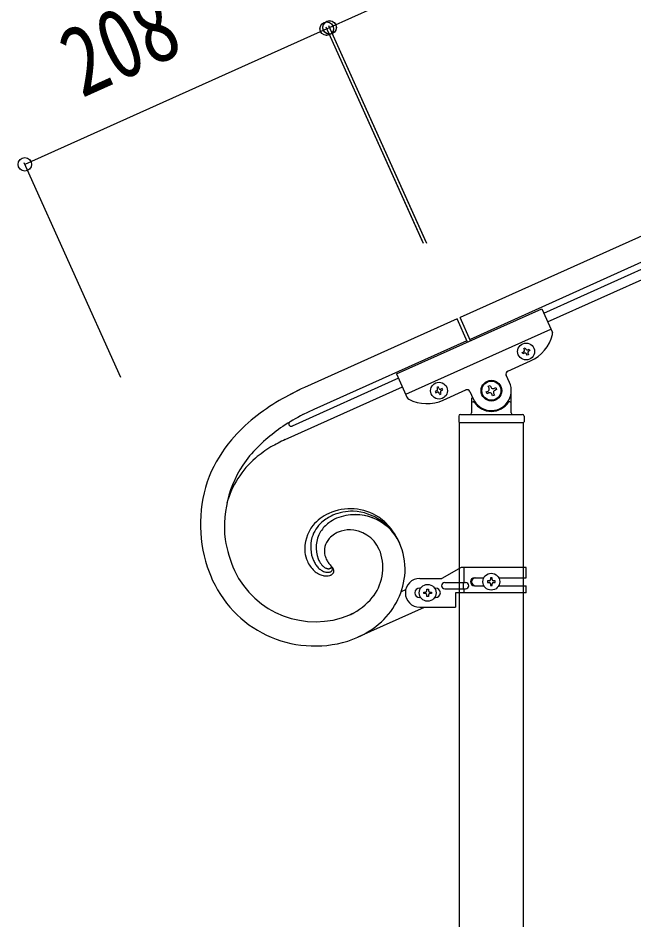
# Model space of a CAD drawing. Units: millimetres, scale not verified. Extents: x -4015 to 4015, y -2862 to 2860.
# Drawn here: x 282 to 669, y -1573 to -1006 of the extents above; entities that cross this region are included whole.
import ezdxf
from ezdxf.enums import TextEntityAlignment as Align

# ---------------------------------------------------------------- set-up
doc = ezdxf.new("R2010")
doc.units = ezdxf.units.MM
doc.header["$LTSCALE"] = 10
doc.layers.add('0-3_YKK_A1', color=4, linetype='Continuous')
doc.layers.add('0-4_YKK_D', color=6, linetype='Continuous')
doc.styles.add('ＭＳ ゴシック', font='')
doc.styles.get('ＭＳ ゴシック').set_extended_font_data('MS Gothic')

msp = doc.modelspace()

# ---------------------------------------------------------------- linework, layer by layer
at = {"layer": '0-3_YKK_A1'}
for p, q in [((1409.37, -811.75), (560.11, -1193.96)), ((1415.52, -825.43), (566.26, -1207.64)), ((612.59, -1191.17), (1321.38, -872.18)), ((615.05, -1196.65), (1323.85, -877.65)), ((520.14, -1229.42), (611.33, -1188.38)), ((611.33, -1188.38), (618.03, -1203.26)), ((558.23, -1194.73), (462.22, -1237.88)), ((564.79, -1209.32), (558.23, -1194.73)), ((566.65, -1208.48), (560.11, -1193.96)), ((525.88, -1242.18), (617.08, -1201.14)), ((600.39, -1216.31), (599.51, -1216.7)), ((602.62, -1214.25), (603.5, -1213.85)), ((590.04, -1227.57), (604.17, -1221.2)), ((520.14, -1229.42), (526.84, -1244.3)), ((591.09, -1234.77), (589.03, -1230.21)), ((521.31, -1232.14), (454.49, -1262.17)), ((450.16, -1270.63), (523.75, -1237.56)), ((545.28, -1240.05), (544.4, -1240.45)), ((548.3, -1239.75), (549.18, -1239.35)), ((549.46, -1245.83), (563.59, -1239.47)), ((566.24, -1240.47), (568.29, -1245.03)), ((578.15, -1241.31), (576.95, -1241.86)), ((581.22, -1238.49), (582.43, -1237.94)), ((592.19, -1253.9), (592.19, -1239.9)), ((567.19, -1244.45), (567.19, -1253.9)), ((568.19, -1246.9), (568.46, -1246.9)), ((591.19, -1246.9), (590.91, -1246.9)), ((461.32, -1254.95), (468.37, -1251.56)), ((559.19, -1255.9), (559.19, -1259.4)), ((560.19, -1254.9), (599.19, -1254.9)), ((600.19, -1255.9), (600.19, -1259.4)), ((452.89, -1259.68), (452.92, -1259.65)), ((453, -1259.59), (453.12, -1259.51)), ((559.44, -1259.9), (559.44, -1842.92)), ((559.44, -1259.9), (599.94, -1259.9)), ((559.69, -1259.9), (599.69, -1259.9)), ((599.94, -1843.71), (599.94, -1259.9)), ((470.93, -1345.65), (471.34, -1346.62)), ((470.93, -1345.65), (471.34, -1346.62)), ((479.5, -1350.67), (479.31, -1350.46)), ((560.76, -1350.99), (548.64, -1357.99)), ((601.64, -1350.99), (560.76, -1350.99)), ((562.67, -1360.49), (562.67, -1350.99)), ((601.64, -1357.49), (601.64, -1350.99)), ((534.64, -1357.99), (548.64, -1357.99)), ((550.44, -1360.49), (563.52, -1360.49)), ((562.11, -1364.49), (562.11, -1360.49)), ((569.05, -1357.49), (574.97, -1357.49)), ((578.2, -1359.5), (577.24, -1359.5)), ((581.08, -1360.46), (582.04, -1360.46)), ((584.31, -1357.49), (601.64, -1357.49)), ((523.19, -1366.15), (525.99, -1364.89)), ((535.27, -1363.99), (534.64, -1363.99)), ((544.01, -1363.99), (544.64, -1363.99)), ((550.44, -1364.49), (563.52, -1364.49)), ((562.67, -1366.99), (562.67, -1364.49)), ((569.05, -1362.49), (574.96, -1362.49)), ((584.31, -1362.49), (601.64, -1362.49)), ((601.64, -1366.99), (601.64, -1362.49)), ((535.27, -1369.99), (534.64, -1369.99)), ((538.2, -1367.47), (537.24, -1367.47)), ((541.08, -1366.51), (542.04, -1366.51)), ((544.01, -1369.99), (544.64, -1369.99)), ((557.14, -1366.99), (557.14, -1375.99)), ((601.64, -1366.99), (557.14, -1366.99)), ((537.51, -1376.17), (495.75, -1394.93)), ((534.64, -1375.99), (557.14, -1375.99)), ((492.43, -1380.05), (490.79, -1380.83)), ((492.74, -1396.2), (495.75, -1394.93)), ((492.74, -1396.2), (495.75, -1394.93))]:
    msp.add_line(p, q, dxfattribs=at)
for points in [[(461.32, -1254.95), (468.37, -1251.56), (564.38, -1208.41)], [(600.48, -1214.16), (600.08, -1213.29), (600.96, -1212.89), (601.35, -1213.77)], [(599.51, -1216.7), (599.12, -1215.82), (599.99, -1215.43)], [(602.53, -1216.39), (602.93, -1217.27), (602.05, -1217.66), (601.66, -1216.79)], [(603.5, -1213.85), (603.89, -1214.73), (603.01, -1215.12)], [(544.4, -1240.45), (544.8, -1241.32), (545.67, -1240.93)], [(546.64, -1238.39), (546.24, -1237.52), (545.37, -1237.91), (545.76, -1238.79)], [(546.94, -1241.41), (547.34, -1242.29), (548.21, -1241.89), (547.82, -1241.02)], [(549.18, -1239.35), (548.78, -1238.48), (547.91, -1238.87)], [(576.95, -1241.86), (576.41, -1240.65), (577.61, -1240.11)], [(578.27, -1238.37), (577.73, -1237.16), (578.94, -1236.62), (579.48, -1237.82)], [(581.1, -1241.43), (581.64, -1242.64), (580.44, -1243.18), (579.9, -1241.98)], [(582.43, -1237.94), (582.97, -1239.15), (581.76, -1239.69)], [(478.41, -1351.56), (478.45, -1351.54), (478.48, -1351.52)], [(478.41, -1351.56), (478.45, -1351.54), (478.48, -1351.52)], [(478.72, -1351.37), (478.75, -1351.35), (478.84, -1351.29)], [(478.72, -1351.37), (478.75, -1351.35), (478.84, -1351.29)], [(577.24, -1359.5), (577.24, -1360.46), (578.2, -1360.46)], [(580.12, -1358.54), (580.12, -1357.58), (579.16, -1357.58), (579.16, -1358.54)], [(582.04, -1360.46), (582.04, -1359.5), (581.08, -1359.5)], [(539.16, -1365.55), (539.16, -1364.59), (540.12, -1364.59), (540.12, -1365.55)], [(579.16, -1361.42), (579.16, -1362.38), (580.12, -1362.38), (580.12, -1361.42)], [(537.24, -1367.47), (537.24, -1366.51), (538.2, -1366.51)], [(540.12, -1368.43), (540.12, -1369.39), (539.16, -1369.39), (539.16, -1368.43)], [(542.04, -1366.51), (542.04, -1367.47), (541.08, -1367.47)]]:
    msp.add_lwpolyline(points, dxfattribs=at)
for centre, radius in [((601.5, -1215.28), 5.3), ((546.79, -1239.9), 5.3), ((579.69, -1239.9), 6.5), ((579.69, -1239.9), 6), ((579.64, -1359.98), 5.3), ((539.64, -1366.99), 5.3)]:
    msp.add_circle(centre, radius, dxfattribs=at)
for centre, radius, start, end in [((593.91, -1198.41), 25, 294.23, 345.7301), ((616.2, -1204.08), 2, 345.7301, 24.23), ((599.6, -1214.56), 0.96, 294.23, 24.23), ((600.78, -1217.18), 0.96, 24.23, 114.23), ((602.23, -1213.37), 0.96, 204.23, 294.23), ((603.41, -1216), 0.96, 114.23, 204.23), ((590.86, -1229.39), 2, 114.23, 204.23), ((579.69, -1239.9), 12.5, 204.23, 24.23), ((556.56, -1440), 223.06, 115.0193, 119.6024), ((556.55, -1440), 223.06, 115.0194, 119.6024), ((544.89, -1239.18), 0.96, 294.23, 24.23), ((546.07, -1241.81), 0.96, 24.23, 114.23), ((547.51, -1238), 0.96, 204.23, 294.23), ((548.69, -1240.62), 0.96, 114.23, 204.23), ((564.41, -1241.29), 2, 24.23, 114.23), ((577.07, -1238.91), 1.32, 294.23, 24.23), ((578.69, -1242.52), 1.32, 24.23, 114.23), ((580.68, -1237.28), 1.32, 204.23, 294.23), ((582.31, -1240.89), 1.32, 114.23, 204.23), ((528.76, -1381.98), 158.94, 121.2246, 128.0981), ((528.76, -1381.98), 158.94, 121.2246, 128.0981), ((528.66, -1243.47), 2, 204.23, 242.73), ((539.2, -1223.03), 25, 242.73, 294.23), ((568.19, -1247.9), 1, 90, 180), ((568.46, -1247.4), 0.5, 33.749, 90), ((579.69, -1239.9), 13, 213.749, 326.251), ((590.91, -1247.4), 0.5, 90, 146.251), ((591.19, -1247.9), 1, 0, 90), ((509.93, -1352.7), 124.33, 129.5922, 138.7547), ((509.93, -1352.7), 124.33, 129.592, 138.7545), ((547.61, -1416.81), 183.43, 118.0606, 122.6436), ((547.61, -1416.81), 183.43, 118.0606, 122.6436), ((560.19, -1255.9), 1, 90, 180), ((566.19, -1253.9), 1, 270, 0), ((593.19, -1253.9), 1, 180, 270), ((599.19, -1255.9), 1, 0, 90), ((545.42, -1400.87), 168.96, 124.9374, 129.5204), ((545.42, -1400.87), 168.96, 124.9374, 129.5204), ((453.9, -1260.81), 1.52, 143.3447, 203.783), ((453.88, -1260.8), 1.5, 204.2, 294.2), ((454.34, -1261.21), 2.12, 137.0808, 141.6638), ((455.21, -1262.19), 3.42, 132.6798, 134.9716), ((454.54, -1261.68), 2.6, 126.421, 128.7128), ((559.69, -1259.4), 0.5, 180, 270), ((599.69, -1259.4), 0.5, 270, 0), ((491.2, -1332.54), 97, 140.4147, 156.4314), ((491.2, -1332.54), 97, 140.4147, 156.4314), ((519.12, -1360.47), 121.18, 132.082, 138.9554), ((519.12, -1360.47), 121.18, 132.0822, 138.9557), ((494.5, -1360.32), 100.36, 122.0745, 128.948), ((503.79, -1384.89), 126.22, 115.1459, 119.7289), ((483.16, -1325.58), 71.2, 141.1326, 186.3724), ((483.16, -1325.58), 71.2, 141.1326, 186.3724), ((469.79, -1326.26), 58.38, 131.1017, 164.3701), ((482.97, -1323.78), 86.08, 159.5892, 198.1814), ((482.97, -1323.78), 86.08, 159.5892, 198.1814), ((490.99, -1347.65), 33.47, 57.677, 113.822), ((489.44, -1343.05), 28.63, 114.7023, 139.8115), ((492.26, -1344.77), 29.21, 114.7425, 130.7592), ((497.68, -1351.95), 35.28, 115.6067, 124.7692), ((497.68, -1351.95), 35.28, 115.6069, 124.7694), ((492.88, -1348.85), 33.2, 89.9187, 112.7611), ((494.11, -1348.63), 30.8, 25.0833, 112.2889), ((494.08, -1348.81), 30.95, 24.8948, 112.1004), ((490.98, -1349.76), 34.16, 24.1618, 86.7307), ((486.72, -1350.73), 38.4, 36.4562, 54.7519), ((486.58, -1339.46), 24.15, 141.9367, 184.9686), ((488.24, -1339.32), 22.46, 132.0595, 161.6871), ((492.08, -1341.9), 23.86, 127.496, 145.7917), ((492.08, -1341.9), 23.86, 127.4954, 145.7911), ((488.11, -1338.02), 21.96, 164.795, 203.3872), ((489.32, -1338.53), 19.72, 149.3604, 201.1715), ((489.32, -1338.53), 19.72, 149.3593, 201.1703), ((491.32, -1345.44), 18.49, 123.4861, 137.2206), ((491.32, -1345.44), 18.49, 123.4853, 137.2199), ((497.26, -1357.42), 31.8, 115.9222, 120.5052), ((497.27, -1357.42), 31.8, 115.9219, 120.5049), ((490.76, -1347.21), 19.83, 89.0608, 111.9032), ((490.01, -1348.61), 21.24, 24.9387, 89.6274), ((472, -1359.19), 55.31, 25.2778, 34.4402), ((496.3, -1319.03), 85.14, 189.7691, 203.5037), ((496.3, -1319.03), 85.14, 189.7691, 203.5037), ((486.97, -1340.81), 12.16, 139.3052, 193.2882), ((486.97, -1340.81), 12.16, 139.3069, 193.2898), ((482.24, -1352.69), 43.29, 358.1815, 23.2907), ((482.24, -1352.69), 43.29, 358.1815, 23.2907), ((486.46, -1337.85), 24.22, 188.7844, 202.5189), ((493.29, -1337.86), 19.04, 197.5503, 206.7127), ((493.29, -1337.86), 19.04, 197.5465, 206.7089), ((481.38, -1351.12), 30.15, 324.047, 22.3439), ((484.55, -1337.76), 22.51, 204.5841, 213.7465), ((488.55, -1337), 22.79, 205.3138, 212.1872), ((483.1, -1339.66), 16.77, 214.3959, 223.5583), ((482.45, -1341.46), 12.25, 204.9266, 220.9433), ((482.45, -1341.46), 12.25, 204.9299, 220.9466), ((502.21, -1331.19), 30.07, 210.4227, 215.0058), ((502.21, -1331.2), 30.07, 210.4227, 215.0058), ((503.63, -1327.87), 33.19, 218.3099, 222.893), ((503.63, -1327.87), 33.19, 218.3058, 222.8889), ((615.27, -1270.99), 228.42, 200.4066, 202.6983), ((615.27, -1270.99), 228.42, 200.4066, 202.6983), ((469.13, -1328.81), 56.35, 205.4027, 292.6084), ((469.13, -1328.81), 56.35, 205.403, 292.6086), ((481.59, -1339.12), 19.3, 215.2827, 226.7324), ((479.43, -1340.33), 16.95, 229.2414, 240.691), ((481.21, -1340.63), 14.74, 225.8923, 235.0547), ((480.16, -1340.83), 14, 238.1383, 245.0118), ((481.29, -1341.89), 11.11, 223.1897, 232.3522), ((481.29, -1341.89), 11.11, 223.1897, 232.3522), ((477.89, -1344.69), 9.55, 247.5676, 254.441), ((481.7, -1340.4), 12.55, 235.0568, 239.6399), ((481.7, -1340.39), 12.55, 235.0664, 239.6495), ((477.39, -1345.35), 8.78, 256.4274, 263.3008), ((479.79, -1342.61), 9.69, 242.7521, 247.3351), ((479.79, -1342.61), 9.69, 242.7632, 247.3463), ((478.55, -1344.68), 7.31, 250.0437, 254.6267), ((478.55, -1344.68), 7.31, 250.0437, 254.6267), ((476.91, -1347.32), 6.77, 265.3849, 272.2583), ((478.42, -1343.83), 8.1, 257.1464, 259.4381), ((478.42, -1343.83), 8.1, 257.1464, 259.4381), ((477.92, -1344.28), 7.58, 262.5119, 264.8036), ((477.92, -1344.27), 7.58, 262.5311, 264.8229), ((476.74, -1348.46), 5.65, 274.455, 283.6175), ((477.43, -1344.74), 7.08, 268.4428, 270.7346), ((477.43, -1344.75), 7.08, 268.426, 270.7177), ((477.29, -1348.52), 3.31, 273.8704, 278.4534), ((477.29, -1348.52), 3.31, 273.8838, 278.4668), ((477.23, -1349.12), 2.73, 281.6343, 288.5078), ((477.23, -1349.12), 2.73, 281.6343, 288.5078), ((475.95, -1347.2), 7.07, 287.4461, 292.0291), ((477.38, -1349.89), 1.96, 291.5891, 293.8808), ((477.38, -1349.9), 1.95, 291.5853, 293.8771), ((475.31, -1345.61), 6.71, 295.1894, 297.4812), ((475.31, -1345.61), 6.71, 295.1894, 297.4812), ((474.88, -1345.47), 7.04, 300.8046, 303.0964), ((474.88, -1345.48), 7.04, 300.8101, 303.1019), ((474.97, -1346.13), 8.44, 295.4302, 297.7219), ((477.01, -1348.94), 2.98, 307.986, 312.569), ((475.61, -1347.27), 5.15, 308.8163, 311.108), ((474.87, -1346.96), 7.77, 301.1894, 303.4812), ((477.17, -1349.22), 2.67, 313.3705, 317.9536), ((477.45, -1349.51), 2.26, 313.9922, 318.5753), ((477.84, -1349.9), 1.71, 319.9264, 326.7998), ((477.84, -1349.9), 1.71, 319.9264, 326.7998), ((476.49, -1349.89), 4.44, 306.9147, 311.4977), ((478.47, -1350.38), 0.923, 330.2201, 339.3825), ((478.34, -1350.31), 1.07, 330.5116, 337.3851), ((479.1, -1350.6), 0.253, 336.6607, 34.9576), ((474.11, -1355.02), 6.92, 38.9995, 41.2913), ((479.09, -1350.61), 0.262, 333.8717, 34.31), ((477.54, -1351.28), 2.71, 314.3462, 321.2197), ((476.43, -1352.95), 3.82, 29.7893, 36.6627), ((469.42, -1359.41), 13.34, 38.6426, 40.9344), ((478.22, -1351.95), 1.77, 324.6519, 18.6348), ((476.75, -1351.8), 4.6, 310.2356, 317.109), ((477.02, -1352.47), 3.07, 20.5453, 27.4187), ((473.63, -1355.66), 7.72, 31.8347, 36.4178), ((478.06, -1353.27), 2.65, 321.1455, 12.9566), ((474.04, -1355.06), 7.06, 24.8925, 29.4755), ((475.68, -1354.01), 5.15, 15.0897, 21.9631), ((478.5, -1350.7), 47.13, 312.8745, 355.9064), ((478.5, -1350.7), 47.13, 312.8745, 355.9064), ((468.79, -1329.73), 70.65, 204.5944, 289.8176), ((468.79, -1329.73), 70.65, 204.5944, 289.8176), ((476.85, -1343.94), 12.56, 242.8995, 256.634), ((476.18, -1345.26), 11.12, 258.4522, 269.9019), ((475.63, -1346.24), 10.15, 272.9541, 284.4037), ((474.87, -1345.96), 10.63, 287.9967, 292.5797), ((477.03, -1351.69), 4.51, 295.2386, 306.6882), ((534.64, -1366.99), 9, 90, 270), ((550.44, -1362.49), 2, 90, 270), ((563.52, -1362.49), 2, 270, 90), ((569.05, -1359.99), 2.5, 90, 270), ((569.8, -1359.99), 2.5, 90, 270), ((578.2, -1358.54), 0.96, 270, 0), ((578.2, -1361.42), 0.96, 0, 90), ((581.08, -1358.54), 0.96, 180, 270), ((581.08, -1361.42), 0.96, 90, 180), ((534.64, -1366.99), 3, 90, 270), ((538.2, -1365.55), 0.96, 270, 0), ((541.08, -1365.55), 0.96, 180, 270), ((544.64, -1366.99), 3, 270, 90), ((474, -1344.7), 39.87, 298.8312, 323.9404), ((538.2, -1368.43), 0.96, 0, 90), ((541.08, -1368.43), 0.96, 90, 180), ((462.12, -1319.21), 67.97, 294.9513, 297.2431), ((468.72, -1337.4), 63.56, 295.1635, 311.1802), ((468.72, -1337.4), 63.56, 295.1635, 311.1802)]:
    msp.add_arc(centre, radius, start, end, dxfattribs=at)
at = {"layer": '0-4_YKK_D'}
for p, q in [((478.01, -1011.54), (1401.68, -595.85)), ((476.27, -1012.37), (286.55, -1097.63)), ((536.94, -1147.36), (475.79, -1011.49)), ((536.53, -1146.45), (475.86, -1011.45)), ((476.2, -1012.4), (478.03, -1011.58)), ((539.16, -1147.42), (477.6, -1010.63)), ((538.77, -1146.54), (477.62, -1010.66)), ((346.81, -1231.71), (286.14, -1096.72))]:
    msp.add_line(p, q, dxfattribs=at)
for centre in [(476.2, -1012.4), (476.27, -1012.37), (478.01, -1011.54), (478.03, -1011.58), (286.55, -1097.63)]:
    msp.add_circle(centre, 4.25, dxfattribs=at)

# ---------------------------------------------------------------- texts
at = {"layer": '0-4_YKK_D', "style": 'ＭＳ ゴシック', "width": 0.8}
msp.add_text('208', height=43.99, rotation=24.2, dxfattribs=at).set_placement((327.7, -1068.18), align=Align.BOTTOM_LEFT)

doc.saveas('drawing.dxf')
